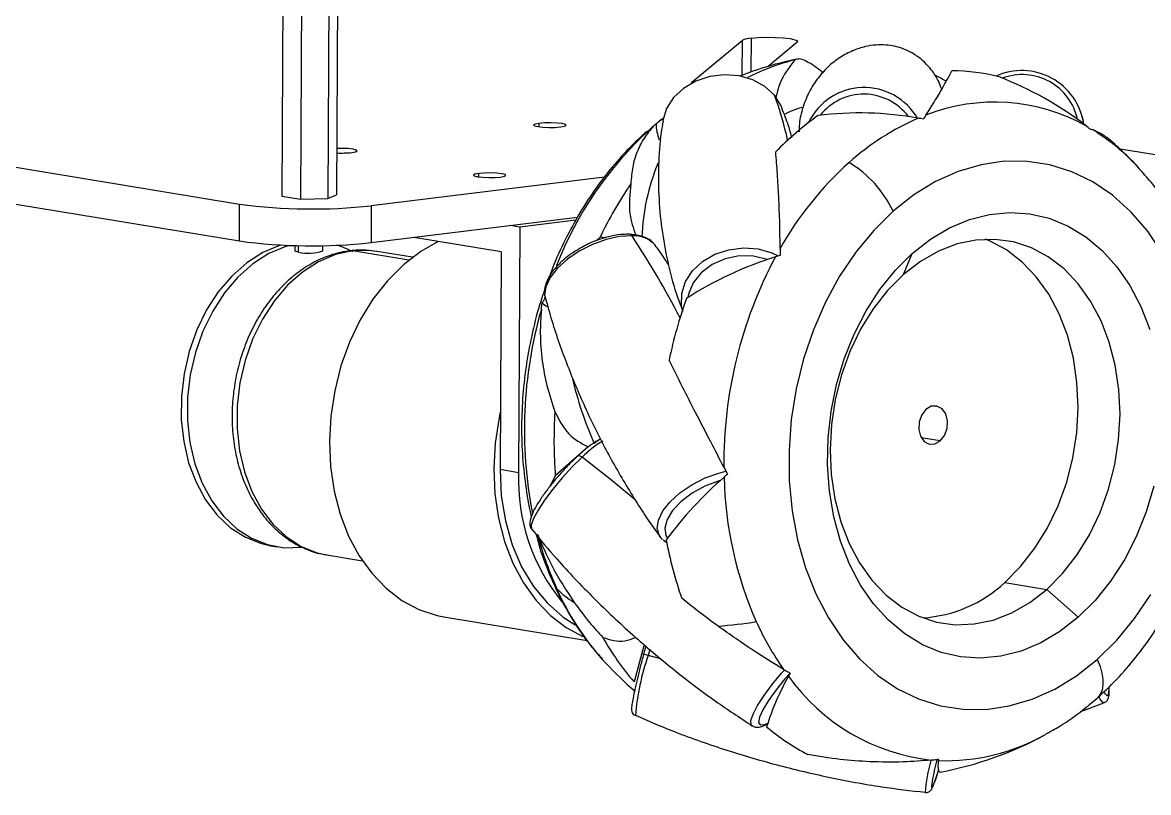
# Model space of a CAD drawing. Header units: inches. Extents: x 2.71 to 5.94, y 4.66 to 5.99.
# Drawn here: x 3.679 to 4.63, y 4.662 to 5.312 of the extents above; entities that cross this region are included whole.
import ezdxf

# ---------------------------------------------------------------- set-up
doc = ezdxf.new("R2010")
doc.units = ezdxf.units.IN
doc.header["$MEASUREMENT"] = 0

msp = doc.modelspace()

# ---------------------------------------------------------------- linework, layer by layer
at = {"color": 7, "linetype": 'Continuous', "lineweight": 25}
for p, q in [((3.89985, 5.54273), (3.89807, 5.16555)), ((3.91557, 5.54014), (3.91378, 5.16296)), ((3.9387, 5.53632), (3.93694, 5.16354)), ((3.94612, 5.5351), (3.94437, 5.1667)), ((3.02492, 5.29707), (3.8624, 5.15893)), ((4.24414, 5.26177), (4.28651, 5.29702)), ((4.33308, 5.29567), (4.30844, 5.27517)), ((3.02477, 5.2659), (3.86225, 5.12776)), ((4.24381, 5.2612), (4.24414, 5.26177)), ((4.21984, 5.23087), (4.21713, 5.22906)), ((4.73851, 5.18339), (4.6055, 5.20533)), ((4.17044, 5.18157), (3.97356, 5.15749)), ((3.89807, 5.16555), (3.91378, 5.16296)), ((3.91378, 5.16296), (3.93694, 5.16354)), ((3.93694, 5.16354), (3.94437, 5.1667)), ((3.86225, 5.12776), (3.8624, 5.15893)), ((3.97356, 5.15749), (3.97342, 5.12632)), ((4.14757, 5.14762), (3.97342, 5.12632)), ((4.14625, 5.1452), (4.09891, 5.13941)), ((4.09891, 5.13941), (4.09106, 5.14071)), ((4.09891, 5.13941), (4.09793, 4.93207)), ((3.90921, 5.12391), (3.90919, 5.11942)), ((3.93281, 5.11931), (3.93283, 5.12379)), ((4.0831, 5.11862), (4.0096, 5.13075)), ((4.16673, 5.13107), (4.1636, 5.12818)), ((4.17153, 5.13053), (4.16673, 5.13107)), ((4.0084, 5.11403), (3.9783, 5.119)), ((4.0831, 5.11862), (4.08223, 4.93466)), ((4.42263, 5.09935), (4.43019, 5.11731)), ((4.16714, 4.96073), (4.16164, 4.95683)), ((4.15651, 4.95398), (4.12889, 4.92956)), ((4.09793, 4.93207), (4.08223, 4.93466)), ((4.21929, 4.87577), (4.21742, 4.87789)), ((4.21988, 4.87532), (4.22319, 4.87287)), ((3.8889, 4.87039), (3.89413, 4.86953)), ((3.93601, 4.86262), (3.96611, 4.85766)), ((4.50827, 4.83938), (4.54365, 4.83354)), ((4.54365, 4.83354), (4.57012, 4.80997)), ((4.03493, 4.81039), (4.15578, 4.79046)), ((4.20386, 4.78703), (4.19533, 4.75545)), ((4.16857, 4.77447), (4.17099, 4.77181)), ((4.57247, 4.73054), (4.59191, 4.73786))]:
    msp.add_line(p, q, dxfattribs=at)
at = {"color": 8, "linetype": 'Continuous', "lineweight": 25}
for p, q in [((4.28651, 5.29702), (4.28637, 5.26768)), ((4.2941, 5.29894), (4.29396, 5.27047)), ((4.24414, 5.26177), (4.24414, 5.26098)), ((4.11518, 5.22413), (4.1152, 5.22706)), ((4.21992, 5.23127), (4.21713, 5.22906)), ((4.20579, 5.21992), (4.20843, 5.22172)), ((4.06434, 5.18183), (4.06435, 5.18476)), ((3.91218, 5.11829), (3.9122, 5.12384)), ((3.95577, 5.11945), (3.95776, 5.1194)), ((4.00527, 5.11157), (3.95776, 5.1194)), ((4.1203, 5.08057), (4.11951, 5.07803)), ((4.45381, 4.95899), (4.43776, 4.96164)), ((4.20872, 4.78301), (4.20732, 4.77781)), ((4.20336, 4.77884), (4.20278, 4.779)), ((4.21809, 4.77496), (4.20732, 4.77781))]:
    msp.add_line(p, q, dxfattribs=at)
at = {"color": 7, "linetype": 'Continuous', "lineweight": 25, "flags": 128}
for points in [[(4.2941, 5.29894), (4.30019, 5.29947), (4.30719, 5.29971), (4.31444, 5.29963), (4.32125, 5.29924), (4.32698, 5.29858), (4.33109, 5.29771), (4.33319, 5.29671), (4.33308, 5.29567)], [(4.31392, 5.2508), (4.30579, 5.25825), (4.29564, 5.2638), (4.28404, 5.26714), (4.27168, 5.26807), (4.25928, 5.26655), (4.24754, 5.26265), (4.23717, 5.25661), (4.22875, 5.24877), (4.22278, 5.23959), (4.21961, 5.22961), (4.21952, 5.22905)], [(4.32027, 5.24015), (4.31954, 5.24191), (4.31392, 5.2508)], [(4.1152, 5.22706), (4.11196, 5.22647), (4.1106, 5.22573), (4.11134, 5.22497), (4.11406, 5.22429), (4.11835, 5.22381), (4.12356, 5.22359), (4.12888, 5.22368), (4.13352, 5.22404)], [(4.13352, 5.22404), (4.13676, 5.22464), (4.13811, 5.22537), (4.13737, 5.22614), (4.13465, 5.22681), (4.13036, 5.22729), (4.12516, 5.22751), (4.11984, 5.22743), (4.1152, 5.22706)], [(3.95705, 5.20246), (3.96029, 5.20306), (3.96165, 5.20379), (3.96091, 5.20456), (3.95818, 5.20523), (3.9539, 5.20571), (3.94869, 5.20593), (3.94456, 5.20589)], [(4.64093, 5.1178), (4.62857, 5.1362), (4.61458, 5.15243), (4.59916, 5.16629), (4.5825, 5.17759), (4.5648, 5.18621), (4.54629, 5.19203), (4.52719, 5.19498), (4.50776, 5.19502), (4.48823, 5.19214), (4.46885, 5.1864), (4.44986, 5.17785), (4.43151, 5.16661), (4.41402, 5.15282)], [(4.06435, 5.18476), (4.06111, 5.18416), (4.05976, 5.18343), (4.0605, 5.18267), (4.06322, 5.18199), (4.06751, 5.18151), (4.07271, 5.18129), (4.07804, 5.18137), (4.08267, 5.18174)], [(4.08267, 5.18174), (4.08591, 5.18234), (4.08727, 5.18307), (4.08653, 5.18384), (4.08381, 5.18451), (4.07952, 5.18499), (4.07431, 5.18521), (4.06899, 5.18513), (4.06435, 5.18476)], [(4.41402, 5.15282), (4.39761, 5.13664), (4.3825, 5.1183), (4.36886, 5.098), (4.35687, 5.07602), (4.34669, 5.05263), (4.33843, 5.02811), (4.33221, 5.00278), (4.3281, 4.97697), (4.32616, 4.95098), (4.3264, 4.92515), (4.32883, 4.89981), (4.33341, 4.87527), (4.34009, 4.85184), (4.34878, 4.82982), (4.35938, 4.80948), (4.37174, 4.79108), (4.38572, 4.77485), (4.40114, 4.76099), (4.41781, 4.74968), (4.43551, 4.74106), (4.45402, 4.73524), (4.47312, 4.7323), (4.49255, 4.73226), (4.51208, 4.73513), (4.53146, 4.74088), (4.55045, 4.74942), (4.5688, 4.76066), (4.58629, 4.77446)], [(4.43019, 5.11731), (4.44552, 5.12929), (4.46165, 5.13885), (4.47834, 5.14587), (4.49534, 5.15022), (4.51242, 5.15185), (4.52932, 5.15074), (4.54579, 5.1469), (4.5616, 5.14039), (4.57651, 5.1313), (4.59031, 5.11976), (4.6028, 5.10595), (4.61378, 5.09007), (4.62311, 5.07234), (4.63065, 5.05302)], [(3.89741, 5.12435), (3.89618, 5.12397), (3.88202, 5.11796), (3.86848, 5.10929), (3.85587, 5.09814), (3.84447, 5.08477), (3.83454, 5.06948), (3.82629, 5.0526), (3.81992, 5.03451), (3.81556, 5.01562), (3.8133, 4.99635), (3.81321, 4.97713), (3.81528, 4.95839), (3.81947, 4.94055), (3.82569, 4.92401), (3.83378, 4.90913), (3.84358, 4.89624), (3.85487, 4.88565), (3.86738, 4.87757), (3.88085, 4.8722), (3.8889, 4.87039)], [(3.90457, 5.12405), (3.90141, 5.1231), (3.88725, 5.1171), (3.87371, 5.10842), (3.86111, 5.09728), (3.84971, 5.08391), (3.83978, 5.06861), (3.83153, 5.05173), (3.82515, 5.03365), (3.82079, 5.01476), (3.81854, 4.99549), (3.81845, 4.97627), (3.82052, 4.95753), (3.82471, 4.93969), (3.83092, 4.92314), (3.83902, 4.90826), (3.84882, 4.89538), (3.8601, 4.88478), (3.87262, 4.87671), (3.88609, 4.87134), (3.90021, 4.86879), (3.91467, 4.86913)], [(4.02994, 5.12739), (4.01528, 5.11897), (4.00074, 5.10772), (3.98725, 5.09419), (3.97504, 5.07859), (3.96431, 5.06119), (3.95525, 5.04229), (3.94801, 5.02222), (3.94272, 5.00131), (3.93947, 4.97993), (3.93831, 4.95844), (3.93927, 4.9372), (3.94232, 4.91659), (3.94742, 4.89696), (3.95447, 4.87863), (3.96337, 4.86193), (3.97394, 4.84713), (3.98602, 4.83451), (3.9994, 4.82425), (4.01385, 4.81656), (4.02912, 4.81155), (4.03493, 4.81039)], [(4.54365, 4.83354), (4.55702, 4.84695), (4.56912, 4.8624), (4.57974, 4.87963), (4.58872, 4.89835), (4.59589, 4.91823), (4.60113, 4.93894), (4.60435, 4.96012), (4.60549, 4.98141), (4.60455, 5.00244), (4.60152, 5.02285), (4.59647, 5.0423), (4.58949, 5.06045), (4.58068, 5.077), (4.5702, 5.09165), (4.55823, 5.10416), (4.54498, 5.11431), (4.53067, 5.12193), (4.51555, 5.1269), (4.49987, 5.12911), (4.48391, 5.12855), (4.46793, 5.12521), (4.45222, 5.11915), (4.43703, 5.11048), (4.42263, 5.09935)], [(4.50827, 4.83938), (4.52163, 4.85278), (4.53373, 4.86824), (4.54436, 4.88547), (4.55334, 4.90419), (4.5605, 4.92407), (4.56574, 4.94478), (4.56896, 4.96596), (4.57011, 4.98724), (4.56916, 5.00827), (4.56614, 5.02869), (4.56109, 5.04814), (4.5541, 5.06629), (4.54529, 5.08283), (4.53482, 5.09748), (4.52285, 5.10999), (4.5096, 5.12015), (4.49529, 5.12777), (4.49181, 5.12917)], [(3.91218, 5.11829), (3.90984, 5.11887), (3.90919, 5.11942)], [(4.57012, 4.80997), (4.55479, 4.79799), (4.53866, 4.78842), (4.52197, 4.78141), (4.50496, 4.77705), (4.48789, 4.77542), (4.47099, 4.77653), (4.45451, 4.78037), (4.43871, 4.78688), (4.42379, 4.79597), (4.41, 4.80751), (4.39751, 4.82132), (4.38653, 4.83721), (4.3772, 4.85494), (4.36966, 4.87425), (4.36402, 4.89487), (4.36038, 4.91649), (4.35876, 4.9388), (4.35922, 4.96147), (4.36172, 4.98418), (4.36625, 5.00658), (4.37272, 5.02836), (4.38106, 5.04919), (4.39113, 5.06878), (4.4028, 5.08683), (4.41588, 5.10308), (4.43019, 5.11731)], [(4.42263, 5.09935), (4.40927, 5.08594), (4.39717, 5.07049), (4.38654, 5.05325), (4.37757, 5.03454), (4.3704, 5.01465), (4.36516, 4.99394), (4.36194, 4.97277), (4.36079, 4.95148), (4.36174, 4.93045), (4.36476, 4.91003), (4.36981, 4.89058), (4.3768, 4.87243), (4.38561, 4.85589), (4.39609, 4.84124), (4.40805, 4.82873), (4.4213, 4.81858), (4.43561, 4.81095), (4.45074, 4.80599), (4.46641, 4.80377), (4.48238, 4.80434), (4.49835, 4.80768), (4.51407, 4.81374), (4.52926, 4.82241), (4.54365, 4.83354)], [(4.08246, 4.98326), (4.08143, 4.97843), (4.07818, 4.95705), (4.07702, 4.93556), (4.07797, 4.91432), (4.08103, 4.89371), (4.08612, 4.87408), (4.09318, 4.85575), (4.10207, 4.83905), (4.11265, 4.82426), (4.12473, 4.81163), (4.13811, 4.80138), (4.15202, 4.79391)], [(4.44171, 4.98557), (4.4381, 4.98096), (4.43596, 4.97503), (4.43562, 4.96868), (4.43713, 4.96288), (4.44025, 4.95851), (4.44452, 4.95623), (4.44928, 4.9564), (4.45381, 4.95899)], [(4.45381, 4.95899), (4.45742, 4.9636), (4.45956, 4.96953), (4.4599, 4.97588), (4.45839, 4.98168), (4.45527, 4.98605), (4.451, 4.98832), (4.44624, 4.98816), (4.44171, 4.98557)], [(4.14762, 4.94584), (4.14782, 4.94619), (4.14812, 4.94642), (4.14853, 4.94653), (4.14902, 4.94651), (4.14959, 4.94637), (4.15022, 4.9461), (4.15088, 4.94572), (4.15156, 4.94524)], [(4.08223, 4.93466), (4.08332, 4.91262), (4.08679, 4.89133), (4.09255, 4.87121), (4.10051, 4.85267), (4.11048, 4.8361), (4.12228, 4.82183), (4.13565, 4.81014), (4.14562, 4.80374)], [(4.12889, 4.92956), (4.12584, 4.92356), (4.12466, 4.92116)], [(4.63406, 4.92069), (4.62758, 4.89892), (4.61925, 4.87808), (4.60918, 4.8585), (4.59751, 4.84045), (4.58443, 4.82419), (4.57012, 4.80997)], [(4.58629, 4.77446), (4.6027, 4.79063), (4.61781, 4.80898), (4.63145, 4.82927)], [(4.45379, 4.67922), (4.45359, 4.67921), (4.4531, 4.67943), (4.4527, 4.68005), (4.45242, 4.68106), (4.45224, 4.68247), (4.45216, 4.68427), (4.4522, 4.68646), (4.45234, 4.68904)]]:
    msp.add_lwpolyline(points, dxfattribs=at)
at = {"color": 8, "linetype": 'Continuous', "lineweight": 25, "flags": 128}
for points in [[(4.19365, 5.13204), (4.18319, 5.13141), (4.17184, 5.12892), (4.16026, 5.12472), (4.14913, 5.11905), (4.13909, 5.11225), (4.13072, 5.10471), (4.12452, 5.09686), (4.12084, 5.08917), (4.1199, 5.08207), (4.1204, 5.07913)], [(3.95776, 5.1194), (3.94329, 5.1162), (3.92913, 5.11019), (3.91559, 5.10152), (3.90298, 5.09037), (3.89158, 5.077), (3.88165, 5.06171), (3.8734, 5.04483), (3.86703, 5.02674), (3.86266, 5.00785), (3.86041, 4.98858), (3.86032, 4.96936), (3.86239, 4.95062), (3.86658, 4.93278), (3.87279, 4.91624), (3.88089, 4.90136), (3.89069, 4.88847), (3.90198, 4.87788), (3.91449, 4.8698), (3.92796, 4.86443), (3.93601, 4.86262)], [(3.9783, 5.119), (3.97222, 5.11973), (3.95776, 5.1194)], [(4.23622, 5.06919), (4.23544, 5.07325), (4.23563, 5.08346), (4.23881, 5.09344), (4.24478, 5.10262), (4.25319, 5.11045), (4.26357, 5.1165), (4.2753, 5.12039), (4.28771, 5.12192), (4.30007, 5.12099), (4.31166, 5.11765), (4.31688, 5.11517)], [(4.3078, 5.11209), (4.29631, 5.11485), (4.28415, 5.11507), (4.27219, 5.11269), (4.26125, 5.10788), (4.25208, 5.10098), (4.2453, 5.09244), (4.24138, 5.08286), (4.24083, 5.08004)], [(4.15156, 4.94524), (4.14307, 4.93693), (4.13463, 4.92776), (4.12673, 4.91828), (4.11982, 4.90903), (4.1143, 4.90055), (4.1105, 4.89334), (4.10863, 4.88781), (4.10882, 4.88429), (4.10911, 4.88383)], [(4.19644, 4.90925), (4.17523, 4.92657), (4.15156, 4.94524)], [(4.21742, 4.87789), (4.21677, 4.87889), (4.21492, 4.88497), (4.21586, 4.89206), (4.21954, 4.89976), (4.22574, 4.90761), (4.23411, 4.91515), (4.24415, 4.92195), (4.25528, 4.92762), (4.26686, 4.93182), (4.27296, 4.93337)], [(4.26833, 4.92563), (4.26637, 4.92503), (4.25509, 4.92061), (4.24446, 4.91471), (4.2352, 4.90774), (4.22794, 4.90018), (4.22318, 4.89254), (4.22124, 4.88534), (4.22225, 4.87907), (4.22353, 4.87685)], [(4.58629, 4.77446), (4.58864, 4.76859), (4.59025, 4.76295), (4.59107, 4.75767), (4.59111, 4.75284), (4.59035, 4.74857), (4.5888, 4.74495), (4.58651, 4.74204), (4.58616, 4.74172)], [(4.29487, 4.71838), (4.29409, 4.71927), (4.29391, 4.72279), (4.29577, 4.72832), (4.29957, 4.73554), (4.30509, 4.74401), (4.312, 4.75326), (4.31991, 4.76274), (4.32198, 4.76508)], [(4.32704, 4.7628), (4.32275, 4.75796), (4.31519, 4.7487), (4.3088, 4.73983), (4.304, 4.73195), (4.30114, 4.72561), (4.30039, 4.72124), (4.30182, 4.71913), (4.30532, 4.71943), (4.30818, 4.72069)], [(4.59196, 4.7377), (4.59087, 4.73798), (4.58874, 4.74084), (4.58785, 4.74254)], [(4.59204, 4.74656), (4.59264, 4.74554), (4.59457, 4.74357), (4.5958, 4.74471), (4.59626, 4.74888), (4.59624, 4.75072)], [(4.44692, 4.67137), (4.44642, 4.66757), (4.4466, 4.66586), (4.4476, 4.66724), (4.44934, 4.6716), (4.45172, 4.67865), (4.45244, 4.68093)]]:
    msp.add_lwpolyline(points, dxfattribs=at)
at = {"color": 7, "linetype": 'Continuous', "lineweight": 25}
for centre, radius, start, end in [((4.29485, 5.28), 0.01895, 92.26724, 116.09041), ((4.39598, 4.98082), 0.30709, 101.86938, 111.25183), ((4.37975, 5.09062), 0.19621, 104.32795, 116.84444), ((4.36876, 5.10997), 0.17718, 59.49378, 62.74694), ((4.46228, 5.10735), 0.16416, 75.45273, 89.55203), ((4.52248, 5.21878), 0.05291, 8.40859, 114.40249), ((4.40035, 4.9972), 0.28814, 52.14987, 69.02129), ((4.38956, 5.20541), 0.05192, 29.65939, 154.50052), ((4.49979, 5.08729), 0.15771, 60.62585, 111.63591), ((4.25177, 5.22738), 0.03787, 180.95687, 202.01984), ((4.50177, 5.02141), 0.26053, 125.46614, 135.8242), ((4.38595, 4.95708), 0.27877, 79.76865, 97.28253), ((4.5202, 5.03411), 0.21474, 113.24106, 131.89545), ((4.37039, 5.03852), 0.24453, 130.51006, 131.47885), ((4.39598, 4.98082), 0.30709, 42.89134, 49.84089), ((3.94824, 5.28643), 0.08443, 267.49006, 275.99153), ((4.56887, 4.98029), 0.2873, 131.9543, 150.58212), ((4.32775, 5.11216), 0.09537, 25.2328, 59.04625), ((4.48217, 4.97931), 0.35004, 145.80211, 154.30714), ((3.92385, 5.61153), 0.45675, 262.26767, 276.24834), ((3.9237, 5.58036), 0.45675, 262.26767, 276.24834), ((3.92416, 5.05357), 0.07339, 62.45698, 74.00202), ((3.92064, 5.15621), 0.03885, 257.41932, 288.25839), ((4.40899, 4.81482), 0.31403, 107.47577, 122.63716), ((4.64155, 4.94015), 0.37039, 151.94379, 180.54203), ((4.13097, 5.08967), 0.01944, 227.28082, 242.41895), ((4.61545, 4.94505), 0.39907, 160.34634, 168.13907), ((4.51902, 4.95899), 0.39124, 176.41696, 184.31341), ((4.26035, 4.92587), 0.16253, 177.81557, 219.40691), ((4.48901, 4.67823), 0.33154, 131.03538, 143.49718), ((4.59056, 4.93543), 0.3193, 181.27643, 203.84402), ((4.54981, 4.93611), 0.33288, 190.49891, 199.29419), ((4.43217, 4.92073), 0.1114, 273.5602, 313.08704), ((4.18856, 4.89334), 0.08318, 225.38517, 238.35993), ((4.23174, 5.22938), 0.42827, 274.62194, 278.96961), ((4.52322, 4.90795), 0.2466, 204.32863, 215.12637), ((4.37968, 4.91331), 0.2427, 209.7125, 220.57234), ((4.39598, 4.98082), 0.30709, 222.89134, 229.42174), ((3.91127, 3.66634), 1.15023, 75.0847, 75.28836), ((4.51969, 4.65132), 0.22252, 150.66192, 162.68906), ((4.46482, 4.85894), 0.17051, 215.32689, 263.6978), ((4.42722, 4.8586), 0.18518, 229.62052, 242.62964), ((4.39598, 4.98082), 0.30709, 280.85075, 298.37591), ((4.75085, 4.61682), 0.30879, 166.35576, 169.82408)]:
    msp.add_arc(centre, radius, start, end, dxfattribs=at)
at = {"color": 8, "linetype": 'Continuous', "lineweight": 25}
for centre, radius, start, end in [((4.52281, 5.22029), 0.04793, 12.10616, 110.37729), ((4.06298, 5.15708), 0.26787, 12.00017, 20.48008), ((4.38927, 5.20477), 0.04692, 36.72389, 141.73763), ((4.3682, 5.13618), 0.10885, 106.68644, 115.20065), ((4.41747, 4.99415), 0.30901, 132.56943, 158.57), ((4.48509, 5.06443), 0.1849, 42.62409, 58.13721), ((4.38065, 5.12458), 0.17885, 157.29775, 177.96444), ((4.19136, 5.13077), 0.00262, 28.98132, 84.81054), ((4.19536, 5.10785), 0.02425, 41.73826, 94.02456), ((3.54006, 4.70246), 0.78213, 27.44267, 33.31579), ((4.46936, 4.96853), 0.36656, 163.93301, 191.11908), ((4.47728, 5.09347), 0.34394, 193.61015, 203.40756), ((4.22223, 4.87295), 0.1011, 121.82765, 134.34674), ((4.39357, 4.95341), 0.28917, 195.23649, 204.36197), ((4.34285, 4.92893), 0.23288, 204.02273, 221.55022), ((4.39831, 4.71067), 0.20244, 160.63039, 175.37501), ((4.45814, 4.86165), 0.17271, 268.07503, 299.29552), ((4.54506, 4.65766), 0.10403, 162.47339, 177.5642)]:
    msp.add_arc(centre, radius, start, end, dxfattribs=at)
at = {"color": 7, "linetype": 'Continuous', "lineweight": 25}
for points, knots in [([(4.4334, 5.28424), (4.43187, 5.28525), (4.42848, 5.28748), (4.42199, 5.29032), (4.41474, 5.29239), (4.40714, 5.29341), (4.39885, 5.29335), (4.38956, 5.29187), (4.37932, 5.28848), (4.36863, 5.28273), (4.35831, 5.27452), (4.34922, 5.26411), (4.34194, 5.25203), (4.33708, 5.23886), (4.33461, 5.22805), (4.3347, 5.22166), (4.33472, 5.21997)], [0, 0, 0, 0, 0.026842, 0.05939, 0.0925, 0.13021, 0.177108, 0.237607, 0.314466, 0.407114, 0.511404, 0.622207, 0.735584, 0.848849, 0.959868, 1, 1, 1, 1]), ([(4.45507, 5.25584), (4.45419, 5.2582), (4.45215, 5.26374), (4.44725, 5.27137), (4.44106, 5.27821), (4.4366, 5.28228), (4.43378, 5.284), (4.4334, 5.28424)], [0, 0, 0, 0, 0.2422868, 0.5672026, 0.795757, 0.9723001, 1, 1, 1, 1]), ([(4.33119, 5.28072), (4.32625, 5.27438), (4.31897, 5.26504), (4.31602, 5.25271), (4.31507, 5.24874)], [0, 0, 0, 0, 0.678557, 1, 1, 1, 1]), ([(4.35288, 5.2714), (4.35049, 5.27316), (4.34528, 5.277), (4.33939, 5.28027), (4.33442, 5.28186), (4.3323, 5.28111), (4.33119, 5.28072)], [0, 0, 0, 0, 0.229806, 0.499362, 0.739492, 1, 1, 1, 1]), ([(4.35288, 5.2714), (4.35327, 5.2711), (4.35395, 5.27056), (4.35463, 5.26995), (4.35493, 5.26968)], [0, 0, 0, 0, 0.5602306, 1, 1, 1, 1]), ([(4.44164, 5.23389), (4.44407, 5.23769), (4.44933, 5.24593), (4.45529, 5.25613), (4.4603, 5.26512), (4.46245, 5.26932), (4.46356, 5.2715)], [0, 0, 0, 0, 0.229806, 0.499362, 0.739492, 1, 1, 1, 1]), ([(4.32862, 5.21473), (4.32771, 5.21815), (4.3254, 5.22691), (4.32205, 5.23509), (4.32001, 5.24007)], [0, 0, 0, 0, 0.39082, 1, 1, 1, 1]), ([(4.21155, 5.22444), (4.21198, 5.22489), (4.21275, 5.22569), (4.21356, 5.22642), (4.21391, 5.22675)], [0, 0, 0, 0, 0.560231, 1, 1, 1, 1]), ([(4.21391, 5.22675), (4.2145, 5.22719), (4.21556, 5.22798), (4.21665, 5.22873), (4.21713, 5.22906)], [0, 0, 0, 0, 0.559885, 1, 1, 1, 1]), ([(4.2204, 5.23174), (4.21964, 5.23123), (4.21798, 5.23012), (4.21645, 5.22878), (4.21562, 5.22807)], [0, 0, 0, 0, 0.461037, 1, 1, 1, 1]), ([(4.2198, 5.22906), (4.21923, 5.22582), (4.21707, 5.2136), (4.21574, 5.1914), (4.21598, 5.16304), (4.21885, 5.13464), (4.2242, 5.10698), (4.23017, 5.08474), (4.23501, 5.07239), (4.23657, 5.06842)], [0, 0, 0, 0, 0.062145, 0.234167, 0.406955, 0.57947, 0.750823, 0.919952, 1, 1, 1, 1]), ([(4.43957, 5.23055), (4.43881, 5.23073), (4.43744, 5.23105), (4.43607, 5.23131), (4.43546, 5.23142)], [0, 0, 0, 0, 0.559882, 1, 1, 1, 1]), ([(4.44164, 5.23389), (4.44126, 5.23329), (4.44056, 5.23221), (4.43987, 5.23106), (4.43957, 5.23055)], [0, 0, 0, 0, 0.560231, 1, 1, 1, 1]), ([(4.57499, 5.22623), (4.57475, 5.22797), (4.57439, 5.23056), (4.57358, 5.23288), (4.57332, 5.23364)], [0, 0, 0, 0, 0.670843, 1, 1, 1, 1]), ([(4.20579, 5.21992), (4.20241, 5.21683), (4.19308, 5.20832), (4.17879, 5.19283), (4.16338, 5.17309), (4.14939, 5.15173), (4.1371, 5.1289), (4.12872, 5.11104), (4.12504, 5.10059), (4.1243, 5.09848)], [0, 0, 0, 0, 0.09709, 0.268116, 0.439547, 0.611518, 0.78381, 0.956264, 1, 1, 1, 1]), ([(4.21155, 5.22444), (4.20893, 5.22134), (4.20325, 5.21461), (4.19763, 5.20319), (4.19372, 5.19025), (4.19301, 5.18091), (4.19265, 5.17605)], [0, 0, 0, 0, 0.229806, 0.499362, 0.739492, 1, 1, 1, 1]), ([(4.58035, 5.22208), (4.57976, 5.22259), (4.57872, 5.22349), (4.57763, 5.22435), (4.57715, 5.22473)], [0, 0, 0, 0, 0.559604, 1, 1, 1, 1]), ([(4.5827, 5.22146), (4.58227, 5.2216), (4.5815, 5.22184), (4.5807, 5.22201), (4.58035, 5.22208)], [0, 0, 0, 0, 0.560231, 1, 1, 1, 1]), ([(4.5827, 5.22146), (4.58536, 5.22048), (4.58988, 5.21881), (4.59266, 5.21631), (4.59381, 5.21528)], [0, 0, 0, 0, 0.588837, 1, 1, 1, 1]), ([(4.31862, 5.12141), (4.31856, 5.12843), (4.31842, 5.1437), (4.31756, 5.16463), (4.31638, 5.18504), (4.31542, 5.19683), (4.31492, 5.20297)], [0, 0, 0, 0, 0.229806, 0.499362, 0.739492, 1, 1, 1, 1]), ([(4.58617, 4.74172), (4.58954, 4.74481), (4.59887, 4.75332), (4.61317, 4.76881), (4.62858, 4.78855), (4.64254, 4.80992), (4.65494, 4.8327), (4.66568, 4.85668), (4.67466, 4.88165), (4.68181, 4.90739), (4.68707, 4.93367), (4.6904, 4.96028), (4.69177, 4.98699), (4.69115, 5.01357), (4.68854, 5.03982), (4.68393, 5.06549), (4.67735, 5.09036), (4.66883, 5.11421), (4.65843, 5.13681), (4.64616, 5.15786), (4.63374, 5.17557), (4.62472, 5.18537), (4.621, 5.18942)], [0, 0, 0, 0, 0.029185, 0.080594, 0.132125, 0.183818, 0.235608, 0.287447, 0.339304, 0.391174, 0.44306, 0.494972, 0.546921, 0.598918, 0.650974, 0.703092, 0.755264, 0.807457, 0.859615, 0.911661, 0.963495, 1, 1, 1, 1]), ([(4.19265, 5.17605), (4.19176, 5.16738), (4.19019, 5.15202), (4.19467, 5.13861), (4.19663, 5.13277)], [0, 0, 0, 0, 0.56431, 1, 1, 1, 1]), ([(4.1916, 5.13338), (4.18993, 5.13339), (4.18511, 5.1334), (4.17644, 5.13215), (4.16587, 5.12914), (4.15682, 5.12553), (4.15179, 5.12259), (4.14999, 5.12154)], [0, 0, 0, 0, 0.129792, 0.37609, 0.621027, 0.864901, 1, 1, 1, 1]), ([(4.2134, 5.12353), (4.21291, 5.12437), (4.21133, 5.12708), (4.20652, 5.13015), (4.19979, 5.13272), (4.19431, 5.13317), (4.1916, 5.13338)], [0, 0, 0, 0, 0.128693, 0.413645, 0.709972, 1, 1, 1, 1]), ([(4.22438, 5.10782), (4.22181, 5.11189), (4.21832, 5.11744), (4.21435, 5.1226), (4.2133, 5.12397)], [0, 0, 0, 0, 0.734037, 1, 1, 1, 1]), ([(3.95578, 5.11945), (3.95305, 5.11903), (3.94565, 5.1179), (3.93376, 5.11406), (3.92042, 5.10741), (3.90779, 5.0985), (3.89607, 5.08751), (3.8855, 5.07463), (3.87629, 5.06012), (3.86863, 5.04426), (3.86267, 5.02737), (3.85851, 5.00978), (3.85623, 4.99181), (3.85589, 4.9738), (3.8575, 4.95609), (3.86105, 4.93901), (3.8665, 4.92289), (3.87377, 4.90806), (3.88274, 4.89482), (3.89324, 4.88349), (3.90503, 4.87427), (3.91785, 4.86758), (3.92843, 4.86375), (3.93475, 4.86303), (3.93639, 4.86285)], [0, 0, 0, 0, 0.026941, 0.073266, 0.119886, 0.166996, 0.214551, 0.262434, 0.310516, 0.358699, 0.406919, 0.45516, 0.50343, 0.551743, 0.600115, 0.648558, 0.697066, 0.745579, 0.793994, 0.842152, 0.889877, 0.937038, 0.983633, 1, 1, 1, 1]), ([(3.97791, 5.11877), (3.97494, 5.11928), (3.96764, 5.12052), (3.96019, 5.11984), (3.95578, 5.11945)], [0, 0, 0, 0, 0.406955, 1, 1, 1, 1]), ([(4.14999, 5.12154), (4.14851, 5.12075), (4.14372, 5.11815), (4.1366, 5.11272), (4.12917, 5.10561), (4.12356, 5.09801), (4.12035, 5.09057), (4.11928, 5.08409), (4.12025, 5.08054), (4.12064, 5.07911)], [0, 0, 0, 0, 0.074016, 0.240521, 0.408028, 0.577347, 0.749036, 0.898912, 1, 1, 1, 1]), ([(4.31869, 5.11552), (4.31794, 5.11532), (4.3166, 5.11495), (4.31527, 5.11454), (4.31469, 5.11436)], [0, 0, 0, 0, 0.559604, 1, 1, 1, 1]), ([(4.31862, 5.12141), (4.31862, 5.12032), (4.31863, 5.11837), (4.31867, 5.11639), (4.31869, 5.11552)], [0, 0, 0, 0, 0.5602306, 1, 1, 1, 1]), ([(4.12018, 5.08703), (4.1193, 5.08465), (4.11538, 5.07398), (4.11023, 5.05422), (4.10486, 5.02798), (4.10155, 5.00136), (4.10019, 4.97466), (4.10076, 4.94805), (4.10355, 4.92189), (4.10625, 4.90415), (4.10857, 4.89547), (4.10868, 4.89505)], [0, 0, 0, 0, 0.0390627, 0.1750947, 0.3111688, 0.4473115, 0.5835514, 0.7199177, 0.8564375, 0.9931205, 1, 1, 1, 1]), ([(4.11712, 5.06998), (4.11723, 5.071), (4.11742, 5.07282), (4.11767, 5.0746), (4.11778, 5.07539)], [0, 0, 0, 0, 0.5602306, 1, 1, 1, 1]), ([(4.11778, 5.07539), (4.11809, 5.07588), (4.11864, 5.07676), (4.11924, 5.07764), (4.11951, 5.07803)], [0, 0, 0, 0, 0.559604, 1, 1, 1, 1]), ([(4.12068, 5.07932), (4.12238, 5.07302), (4.12759, 5.05381), (4.13894, 5.02232), (4.15451, 4.98517), (4.17237, 4.94921), (4.19241, 4.91484), (4.20759, 4.89105), (4.21655, 4.87925), (4.21761, 4.87786)], [0, 0, 0, 0, 0.087439, 0.267009, 0.44595, 0.624006, 0.800945, 0.976504, 1, 1, 1, 1]), ([(4.11712, 5.06998), (4.11668, 5.06328), (4.11572, 5.04872), (4.11747, 5.02721), (4.12148, 5.00497), (4.12613, 4.99081), (4.12855, 4.98344)], [0, 0, 0, 0, 0.229806, 0.499362, 0.739492, 1, 1, 1, 1]), ([(4.27118, 4.93664), (4.26749, 4.94381), (4.25948, 4.95937), (4.24773, 4.98198), (4.23587, 5.0051), (4.22866, 5.01955), (4.2249, 5.02707)], [0, 0, 0, 0, 0.229806, 0.4993616, 0.7394919, 1, 1, 1, 1]), ([(4.12855, 4.98344), (4.13206, 4.97667), (4.13909, 4.96315), (4.15071, 4.95704), (4.15651, 4.95398)], [0, 0, 0, 0, 0.500273, 1, 1, 1, 1]), ([(4.16721, 4.9606), (4.16541, 4.95965), (4.16164, 4.95767), (4.15505, 4.95267), (4.15017, 4.9483), (4.14789, 4.94626)], [0, 0, 0, 0, 0.326684, 0.685302, 1, 1, 1, 1]), ([(4.14789, 4.94626), (4.14659, 4.94504), (4.14282, 4.94148), (4.13641, 4.93485), (4.12906, 4.92653), (4.1223, 4.91809), (4.11648, 4.90996), (4.11187, 4.90248), (4.10862, 4.89582), (4.10731, 4.891), (4.10721, 4.88683), (4.10863, 4.88484), (4.10922, 4.88401)], [0, 0, 0, 0, 0.059714, 0.17403, 0.288209, 0.402425, 0.516968, 0.632412, 0.750008, 0.873614, 0.947553, 1, 1, 1, 1]), ([(4.27118, 4.93664), (4.27175, 4.93555), (4.27276, 4.9336), (4.27381, 4.93166), (4.27428, 4.93081)], [0, 0, 0, 0, 0.560231, 1, 1, 1, 1]), ([(4.27428, 4.93081), (4.27372, 4.93035), (4.27272, 4.92952), (4.27176, 4.92868), (4.27134, 4.92831)], [0, 0, 0, 0, 0.559604, 1, 1, 1, 1]), ([(4.1093, 4.88402), (4.11617, 4.8757), (4.1327, 4.85571), (4.16108, 4.82605), (4.19387, 4.7949), (4.22824, 4.76592), (4.26188, 4.74026), (4.28469, 4.72527), (4.29505, 4.71846)], [0, 0, 0, 0, 0.12962, 0.311561, 0.492442, 0.672259, 0.851, 1, 1, 1, 1]), ([(4.11265, 4.88005), (4.11338, 4.87717), (4.11623, 4.86597), (4.12321, 4.84748), (4.1335, 4.82481), (4.14581, 4.8038), (4.15747, 4.78704), (4.16565, 4.7781), (4.16856, 4.77493)], [0, 0, 0, 0, 0.070823, 0.275668, 0.480378, 0.684648, 0.888087, 1, 1, 1, 1]), ([(4.11378, 4.8803), (4.11769, 4.87112), (4.12632, 4.85085), (4.13835, 4.83254), (4.14493, 4.82252)], [0, 0, 0, 0, 0.452901, 1, 1, 1, 1]), ([(4.14493, 4.82252), (4.14914, 4.81678), (4.15664, 4.80655), (4.16515, 4.79715), (4.16889, 4.79301)], [0, 0, 0, 0, 0.560304, 1, 1, 1, 1]), ([(4.26625, 4.80251), (4.26042, 4.80681), (4.25002, 4.81449), (4.24002, 4.82257), (4.23563, 4.82612)], [0, 0, 0, 0, 0.560304, 1, 1, 1, 1]), ([(4.32153, 4.76605), (4.31308, 4.77123), (4.29444, 4.78264), (4.27622, 4.79548), (4.26625, 4.80251)], [0, 0, 0, 0, 0.452901, 1, 1, 1, 1]), ([(4.16889, 4.79301), (4.17509, 4.79101), (4.18427, 4.78805), (4.19362, 4.79188), (4.19666, 4.79312)], [0, 0, 0, 0, 0.67496, 1, 1, 1, 1]), ([(4.20526, 4.78584), (4.20505, 4.78511), (4.20442, 4.78283), (4.20379, 4.78046), (4.20337, 4.77886)], [0, 0, 0, 0, 0.32422, 1, 1, 1, 1]), ([(4.20337, 4.77886), (4.20288, 4.77704), (4.20148, 4.77172), (4.19929, 4.76303), (4.19702, 4.7535), (4.1952, 4.74523), (4.19392, 4.73862), (4.19333, 4.73469), (4.19323, 4.7325), (4.19328, 4.73094), (4.19406, 4.72905), (4.19513, 4.72769), (4.19613, 4.72727), (4.19652, 4.7271)], [0, 0, 0, 0, 0.074077, 0.215752, 0.357753, 0.500044, 0.643057, 0.788249, 0.865571, 0.924462, 0.953277, 0.981995, 1, 1, 1, 1]), ([(4.32153, 4.76605), (4.32256, 4.76544), (4.32441, 4.76434), (4.32628, 4.76331), (4.3271, 4.76286)], [0, 0, 0, 0, 0.560231, 1, 1, 1, 1]), ([(4.3271, 4.76286), (4.32683, 4.76238), (4.32635, 4.76153), (4.3259, 4.76071), (4.32571, 4.76034)], [0, 0, 0, 0, 0.559604, 1, 1, 1, 1]), ([(4.59195, 4.73779), (4.59272, 4.7382), (4.59433, 4.73905), (4.59553, 4.74124), (4.59622, 4.7437), (4.59651, 4.74666), (4.59635, 4.74978), (4.59628, 4.75116)], [0, 0, 0, 0, 0.12626, 0.262658, 0.456604, 0.760514, 1, 1, 1, 1]), ([(4.54264, 4.71133), (4.54673, 4.71354), (4.55751, 4.71937), (4.57201, 4.72972), (4.58208, 4.73826), (4.58617, 4.74172)], [0, 0, 0, 0, 0.2669452, 0.7026472, 1, 1, 1, 1]), ([(4.19658, 4.72726), (4.20679, 4.72284), (4.23116, 4.7123), (4.27073, 4.69841), (4.31487, 4.68523), (4.35942, 4.6747), (4.40153, 4.66685), (4.42889, 4.66368), (4.44119, 4.66225)], [0, 0, 0, 0, 0.131231, 0.313523, 0.4947, 0.674794, 0.853828, 1, 1, 1, 1]), ([(4.29517, 4.71851), (4.29599, 4.71803), (4.29795, 4.71686), (4.3014, 4.71733), (4.30463, 4.71824), (4.30726, 4.71984), (4.30841, 4.72054)], [0, 0, 0, 0, 0.1790717, 0.4332779, 0.7525516, 1, 1, 1, 1]), ([(4.4461, 4.68946), (4.43826, 4.68883), (4.42121, 4.68748), (4.39543, 4.68774), (4.36849, 4.68971), (4.35112, 4.69262), (4.34208, 4.69414)], [0, 0, 0, 0, 0.229806, 0.4993616, 0.7394919, 1, 1, 1, 1]), ([(4.4461, 4.68946), (4.44729, 4.68958), (4.44941, 4.68981), (4.45152, 4.69011), (4.45245, 4.69025)], [0, 0, 0, 0, 0.560231, 1, 1, 1, 1]), ([(4.45245, 4.69025), (4.45243, 4.69), (4.45238, 4.68957), (4.45235, 4.6892), (4.45234, 4.68904)], [0, 0, 0, 0, 0.559604, 1, 1, 1, 1]), ([(4.44118, 4.66218), (4.44162, 4.66213), (4.44265, 4.662), (4.44408, 4.66256), (4.44523, 4.66334), (4.44604, 4.66422), (4.44679, 4.66533), (4.44769, 4.66715), (4.44919, 4.67099), (4.45098, 4.67618), (4.45231, 4.68051), (4.45273, 4.68188)], [0, 0, 0, 0, 0.0326527, 0.0765389, 0.1175657, 0.1622452, 0.2287327, 0.3704001, 0.6153024, 0.8775076, 1, 1, 1, 1])]:
    msp.add_open_spline(points, degree=3, knots=knots, dxfattribs=at)

doc.saveas('drawing.dxf')
